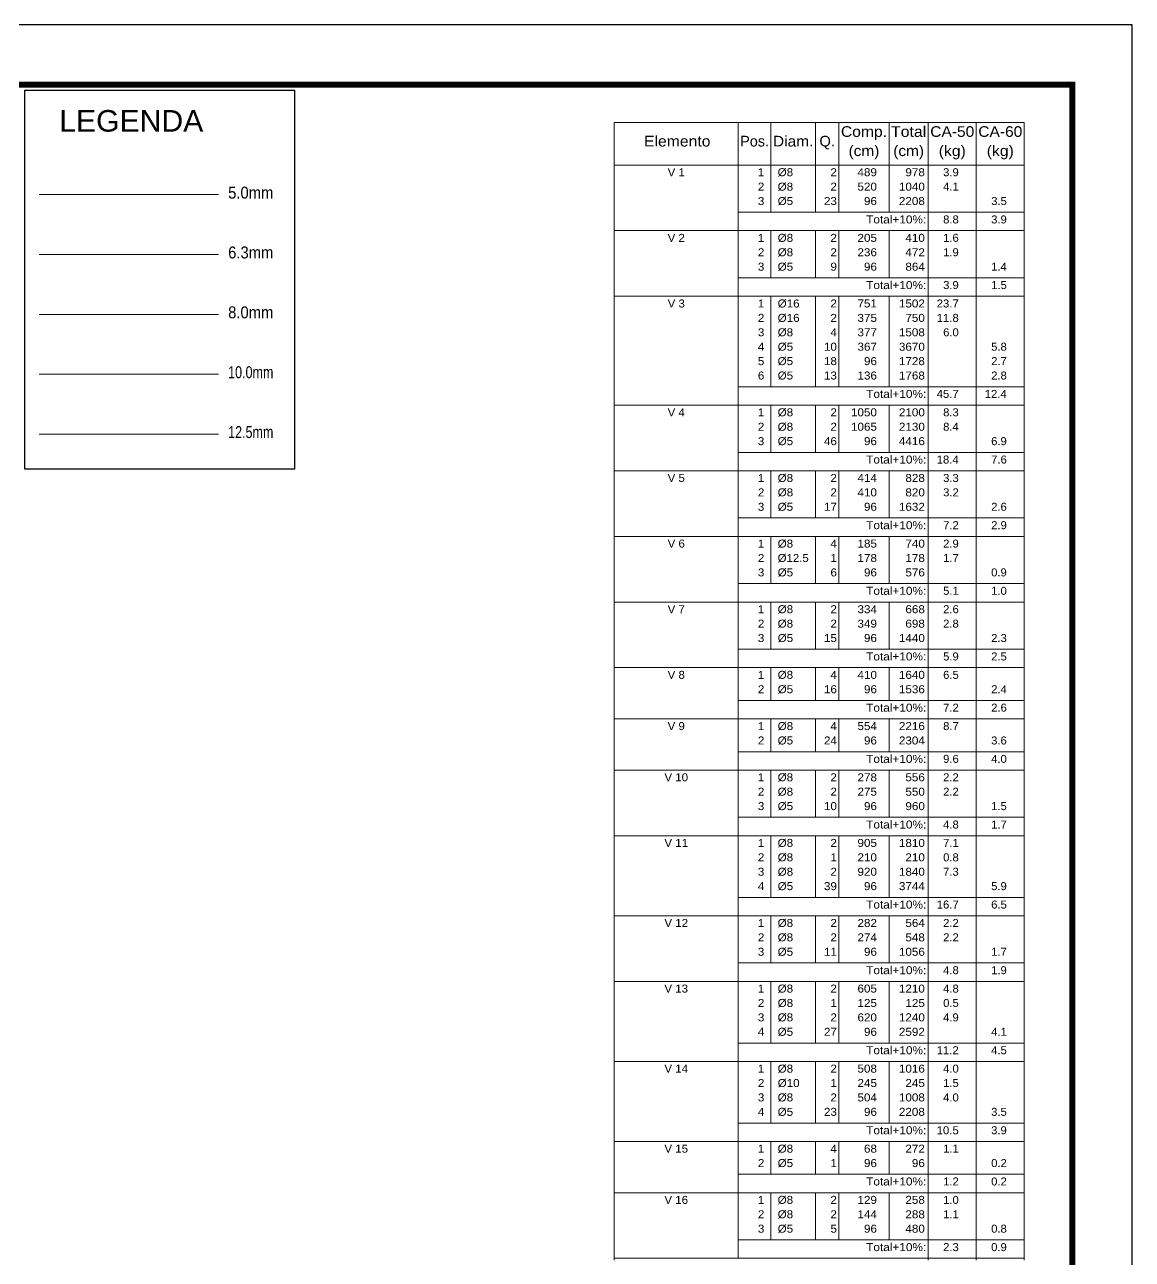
# Model space of a CAD drawing. Header units: centimetres. Extents: x 3194 to 3278, y -951 to -517.
# Drawn here: x 3259.92 to 3278.42, y -850.73 to -830.11 of the extents above; entities that cross this region are included whole.
import ezdxf
from ezdxf.enums import TextEntityAlignment as Align

# ---------------------------------------------------------------- set-up
doc = ezdxf.new("R2010")
doc.units = ezdxf.units.CM
for name, color, linetype, lineweight in [('ARM_LONGITUDINAL_Ø10', 33, 'Continuous', 9), ('ARM_LONGITUDINAL_Ø12_5', 34, 'Continuous', 9), ('ARM_LONGITUDINAL_Ø6_3', 31, 'Continuous', 9), ('ARM_LONGITUDINAL_Ø8', 32, 'Continuous', 9), ('ARM_TRANSVERSAL_Ø5', 120, 'Continuous', 9), ('TABELAS', 7, 'Continuous', 0), ('TEXTO_TABELAS', 7, 'Continuous', 0)]:
    doc.layers.add(name, color=color, linetype=linetype, lineweight=lineweight)
doc.layers.add('ARQ-FOLHA', color=7, linetype='Continuous')
doc.layers.add('Camada 1', color=7, linetype='Continuous')
doc.styles.add('CYPETXT', font='arial.ttf', dxfattribs={"height": 0.2})
doc.styles.add('TQS_ARIAL', font='arial.ttf')

# ---------------------------------------------------------------- blocks, each defined once
blk = doc.blocks.new('FOLHA A1')
at = {"layer": 'ARQ-FOLHA'}
for p, q in [((841, 0), (0, 0)), ((841, -594), (841, 0))]:
    blk.add_line(p, q, dxfattribs=at)
at = {"layer": 'ARQ-FOLHA', "const_width": 1}
blk.add_lwpolyline([(25, -10), (25, -584), (831, -584), (831, -10), (25, -10)], dxfattribs=at)

msp = doc.modelspace()

# ---------------------------------------------------------------- linework, layer by layer
msp.add_lwpolyline([(3259.9194, -831.20238), (3264.42772, -831.20238), (3264.42772, -837.53219), (3259.9194, -837.53219)], close=True)
at = {"layer": 'ARM_LONGITUDINAL_Ø10'}
msp.add_line((3260.15866, -835.94653), (3263.15866, -835.94653), dxfattribs=at)
at = {"layer": 'ARM_LONGITUDINAL_Ø12_5'}
msp.add_line((3260.15866, -836.94653), (3263.15866, -836.94653), dxfattribs=at)
at = {"layer": 'ARM_LONGITUDINAL_Ø6_3'}
msp.add_line((3260.15866, -833.94653), (3263.15866, -833.94653), dxfattribs=at)
at = {"layer": 'ARM_LONGITUDINAL_Ø8'}
msp.add_line((3260.15866, -834.94653), (3263.15866, -834.94653), dxfattribs=at)
at = {"layer": 'ARM_TRANSVERSAL_Ø5'}
msp.add_line((3260.15866, -832.94653), (3263.15866, -832.94653), dxfattribs=at)
at = {"layer": 'TABELAS'}
for p, q in [((3269.76561, -832.48536), (3269.76561, -831.74326)), ((3269.76561, -831.74326), (3276.61567, -831.74326)), ((3271.83815, -832.48536), (3271.83815, -831.74326)), ((3272.38369, -832.48536), (3272.38369, -831.74326)), ((3273.12713, -832.48536), (3273.12713, -831.74326)), ((3273.5189, -832.48536), (3273.5189, -831.74326)), ((3274.35594, -832.48536), (3274.35594, -831.74326)), ((3275.01113, -832.48536), (3275.01113, -831.74326)), ((3275.8134, -832.48536), (3275.8134, -831.74326)), ((3276.61567, -832.48536), (3276.61567, -831.74326)), ((3269.76561, -832.45194), (3276.61567, -832.45194)), ((3269.76561, -833.51494), (3269.76561, -832.48536)), ((3271.83815, -833.51494), (3271.83815, -832.48536)), ((3272.38369, -833.24083), (3272.38369, -832.48536)), ((3273.12713, -833.24083), (3273.12713, -832.48536)), ((3273.5189, -833.24083), (3273.5189, -832.48536)), ((3274.35594, -833.24083), (3274.35594, -832.48536)), ((3275.01113, -833.51494), (3275.01113, -832.48536)), ((3275.8134, -833.51494), (3275.8134, -832.48536)), ((3276.61567, -833.51494), (3276.61567, -832.48536)), ((3271.83815, -833.24083), (3276.61567, -833.24083)), ((3269.76561, -833.5818), (3269.76561, -833.51494)), ((3269.76561, -833.54837), (3276.61567, -833.54837)), ((3269.76561, -834.61138), (3269.76561, -833.5818)), ((3271.83815, -833.5818), (3271.83815, -833.51494)), ((3271.83815, -834.61138), (3271.83815, -833.5818)), ((3272.38369, -833.5818), (3272.38369, -833.54837)), ((3272.38369, -834.33727), (3272.38369, -833.5818)), ((3273.12713, -833.5818), (3273.12713, -833.54837)), ((3273.12713, -834.33727), (3273.12713, -833.5818)), ((3273.5189, -833.5818), (3273.5189, -833.54837)), ((3273.5189, -834.33727), (3273.5189, -833.5818)), ((3274.35594, -833.5818), (3274.35594, -833.54837)), ((3274.35594, -834.33727), (3274.35594, -833.5818)), ((3275.01113, -833.5818), (3275.01113, -833.51494)), ((3275.01113, -834.61138), (3275.01113, -833.5818)), ((3275.8134, -833.5818), (3275.8134, -833.51494)), ((3275.8134, -834.61138), (3275.8134, -833.5818)), ((3276.61567, -833.5818), (3276.61567, -833.51494)), ((3276.61567, -834.61138), (3276.61567, -833.5818)), ((3271.83815, -834.33727), (3276.61567, -834.33727)), ((3269.76561, -834.67824), (3269.76561, -834.61138)), ((3269.76561, -834.64481), (3276.61567, -834.64481)), ((3269.76561, -836.42986), (3269.76561, -834.67824)), ((3271.83815, -834.67824), (3271.83815, -834.61138)), ((3271.83815, -836.42986), (3271.83815, -834.67824)), ((3272.38369, -834.67824), (3272.38369, -834.64481)), ((3272.38369, -836.15575), (3272.38369, -834.67824)), ((3273.12713, -834.67824), (3273.12713, -834.64481)), ((3273.12713, -836.15575), (3273.12713, -834.67824)), ((3273.5189, -834.67824), (3273.5189, -834.64481)), ((3273.5189, -836.15575), (3273.5189, -834.67824)), ((3274.35594, -834.67824), (3274.35594, -834.64481)), ((3274.35594, -836.15575), (3274.35594, -834.67824)), ((3275.01113, -834.67824), (3275.01113, -834.61138)), ((3275.01113, -836.42986), (3275.01113, -834.67824)), ((3275.8134, -834.67824), (3275.8134, -834.61138)), ((3275.8134, -836.42986), (3275.8134, -834.67824)), ((3276.61567, -834.67824), (3276.61567, -834.61138)), ((3276.61567, -836.42986), (3276.61567, -834.67824)), ((3271.83815, -836.15575), (3276.61567, -836.15575)), ((3269.76561, -836.49672), (3269.76561, -836.42986)), ((3269.76561, -836.46329), (3276.61567, -836.46329)), ((3269.76561, -837.5263), (3269.76561, -836.49672)), ((3271.83815, -836.49672), (3271.83815, -836.42986)), ((3271.83815, -837.5263), (3271.83815, -836.49672)), ((3272.38369, -836.49672), (3272.38369, -836.46329)), ((3272.38369, -837.25219), (3272.38369, -836.49672)), ((3273.12713, -836.49672), (3273.12713, -836.46329)), ((3273.12713, -837.25219), (3273.12713, -836.49672)), ((3273.5189, -836.49672), (3273.5189, -836.46329)), ((3273.5189, -837.25219), (3273.5189, -836.49672)), ((3274.35594, -836.49672), (3274.35594, -836.46329)), ((3274.35594, -837.25219), (3274.35594, -836.49672)), ((3275.01113, -836.49672), (3275.01113, -836.42986)), ((3275.01113, -837.5263), (3275.01113, -836.49672)), ((3275.8134, -836.49672), (3275.8134, -836.42986)), ((3275.8134, -837.5263), (3275.8134, -836.49672)), ((3276.61567, -836.49672), (3276.61567, -836.42986)), ((3276.61567, -837.5263), (3276.61567, -836.49672)), ((3271.83815, -837.25219), (3276.61567, -837.25219)), ((3269.76561, -837.59315), (3269.76561, -837.5263)), ((3269.76561, -837.55973), (3276.61567, -837.55973)), ((3269.76561, -838.62273), (3269.76561, -837.59315)), ((3271.83815, -837.59315), (3271.83815, -837.5263)), ((3271.83815, -838.62273), (3271.83815, -837.59315)), ((3272.38369, -837.59315), (3272.38369, -837.55973)), ((3272.38369, -838.34862), (3272.38369, -837.59315)), ((3273.12713, -837.59315), (3273.12713, -837.55973)), ((3273.12713, -838.34862), (3273.12713, -837.59315)), ((3273.5189, -837.59315), (3273.5189, -837.55973)), ((3273.5189, -838.34862), (3273.5189, -837.59315)), ((3274.35594, -837.59315), (3274.35594, -837.55973)), ((3274.35594, -838.34862), (3274.35594, -837.59315)), ((3275.01113, -837.59315), (3275.01113, -837.5263)), ((3275.01113, -838.62273), (3275.01113, -837.59315)), ((3275.8134, -837.59315), (3275.8134, -837.5263)), ((3275.8134, -838.62273), (3275.8134, -837.59315)), ((3276.61567, -837.59315), (3276.61567, -837.5263)), ((3276.61567, -838.62273), (3276.61567, -837.59315)), ((3271.83815, -838.34862), (3276.61567, -838.34862)), ((3269.76561, -838.68959), (3269.76561, -838.62273)), ((3269.76561, -838.65616), (3276.61567, -838.65616)), ((3271.83815, -838.68959), (3271.83815, -838.62273)), ((3272.38369, -838.68959), (3272.38369, -838.65616)), ((3273.12713, -838.68959), (3273.12713, -838.65616)), ((3273.5189, -838.68959), (3273.5189, -838.65616)), ((3274.35594, -838.68959), (3274.35594, -838.65616)), ((3275.01113, -838.68959), (3275.01113, -838.62273)), ((3275.8134, -838.68959), (3275.8134, -838.62273)), ((3276.61567, -838.68959), (3276.61567, -838.62273)), ((3269.76561, -839.71917), (3269.76561, -838.68959)), ((3271.83815, -839.71917), (3271.83815, -838.68959)), ((3272.38369, -839.44506), (3272.38369, -838.68959)), ((3273.12713, -839.44506), (3273.12713, -838.68959)), ((3273.5189, -839.44506), (3273.5189, -838.68959)), ((3274.35594, -839.44506), (3274.35594, -838.68959)), ((3275.01113, -839.71917), (3275.01113, -838.68959)), ((3275.8134, -839.71917), (3275.8134, -838.68959)), ((3276.61567, -839.71917), (3276.61567, -838.68959)), ((3271.83815, -839.44506), (3276.61567, -839.44506)), ((3269.76561, -839.78603), (3269.76561, -839.71917)), ((3269.76561, -839.7526), (3276.61567, -839.7526)), ((3269.76561, -840.81561), (3269.76561, -839.78603)), ((3271.83815, -839.78603), (3271.83815, -839.71917)), ((3271.83815, -840.81561), (3271.83815, -839.78603)), ((3272.38369, -839.78603), (3272.38369, -839.7526)), ((3272.38369, -840.5415), (3272.38369, -839.78603)), ((3273.12713, -839.78603), (3273.12713, -839.7526)), ((3273.12713, -840.5415), (3273.12713, -839.78603)), ((3273.5189, -839.78603), (3273.5189, -839.7526)), ((3273.5189, -840.5415), (3273.5189, -839.78603)), ((3274.35594, -839.78603), (3274.35594, -839.7526)), ((3274.35594, -840.5415), (3274.35594, -839.78603)), ((3275.01113, -839.78603), (3275.01113, -839.71917)), ((3275.01113, -840.81561), (3275.01113, -839.78603)), ((3275.8134, -839.78603), (3275.8134, -839.71917)), ((3275.8134, -840.81561), (3275.8134, -839.78603)), ((3276.61567, -839.78603), (3276.61567, -839.71917)), ((3276.61567, -840.81561), (3276.61567, -839.78603)), ((3271.83815, -840.5415), (3276.61567, -840.5415)), ((3269.76561, -840.88246), (3269.76561, -840.81561)), ((3269.76561, -840.84903), (3276.61567, -840.84903)), ((3269.76561, -841.67136), (3269.76561, -840.88246)), ((3271.83815, -840.88246), (3271.83815, -840.81561)), ((3271.83815, -841.67136), (3271.83815, -840.88246)), ((3272.38369, -840.88246), (3272.38369, -840.84903)), ((3272.38369, -841.39725), (3272.38369, -840.88246)), ((3273.12713, -840.88246), (3273.12713, -840.84903)), ((3273.12713, -841.39725), (3273.12713, -840.88246)), ((3273.5189, -840.88246), (3273.5189, -840.84903)), ((3273.5189, -841.39725), (3273.5189, -840.88246)), ((3274.35594, -840.88246), (3274.35594, -840.84903)), ((3274.35594, -841.39725), (3274.35594, -840.88246)), ((3275.01113, -840.88246), (3275.01113, -840.81561)), ((3275.01113, -841.67136), (3275.01113, -840.88246)), ((3275.8134, -840.88246), (3275.8134, -840.81561)), ((3275.8134, -841.67136), (3275.8134, -840.88246)), ((3276.61567, -840.88246), (3276.61567, -840.81561)), ((3276.61567, -841.67136), (3276.61567, -840.88246)), ((3271.83815, -841.39725), (3276.61567, -841.39725)), ((3269.76561, -841.73822), (3269.76561, -841.67136)), ((3269.76561, -841.70479), (3276.61567, -841.70479)), ((3269.76561, -842.52712), (3269.76561, -841.73822)), ((3271.83815, -841.73822), (3271.83815, -841.67136)), ((3271.83815, -842.52712), (3271.83815, -841.73822)), ((3272.38369, -841.73822), (3272.38369, -841.70479)), ((3272.38369, -842.25301), (3272.38369, -841.73822)), ((3273.12713, -841.73822), (3273.12713, -841.70479)), ((3273.12713, -842.25301), (3273.12713, -841.73822)), ((3273.5189, -841.73822), (3273.5189, -841.70479)), ((3273.5189, -842.25301), (3273.5189, -841.73822)), ((3274.35594, -841.73822), (3274.35594, -841.70479)), ((3274.35594, -842.25301), (3274.35594, -841.73822)), ((3275.01113, -841.73822), (3275.01113, -841.67136)), ((3275.01113, -842.52712), (3275.01113, -841.73822)), ((3275.8134, -841.73822), (3275.8134, -841.67136)), ((3275.8134, -842.52712), (3275.8134, -841.73822)), ((3276.61567, -841.73822), (3276.61567, -841.67136)), ((3276.61567, -842.52712), (3276.61567, -841.73822)), ((3271.83815, -842.25301), (3276.61567, -842.25301)), ((3269.76561, -842.59397), (3269.76561, -842.52712)), ((3269.76561, -842.56055), (3276.61567, -842.56055)), ((3271.83815, -842.59397), (3271.83815, -842.52712)), ((3272.38369, -842.59397), (3272.38369, -842.56055)), ((3273.12713, -842.59397), (3273.12713, -842.56055)), ((3273.5189, -842.59397), (3273.5189, -842.56055)), ((3274.35594, -842.59397), (3274.35594, -842.56055)), ((3275.01113, -842.59397), (3275.01113, -842.52712)), ((3275.8134, -842.59397), (3275.8134, -842.52712)), ((3276.61567, -842.59397), (3276.61567, -842.52712)), ((3269.76561, -843.62355), (3269.76561, -842.59397)), ((3271.83815, -843.62355), (3271.83815, -842.59397)), ((3272.38369, -843.34945), (3272.38369, -842.59397)), ((3273.12713, -843.34945), (3273.12713, -842.59397)), ((3273.5189, -843.34945), (3273.5189, -842.59397)), ((3274.35594, -843.34945), (3274.35594, -842.59397)), ((3275.01113, -843.62355), (3275.01113, -842.59397)), ((3275.8134, -843.62355), (3275.8134, -842.59397)), ((3276.61567, -843.62355), (3276.61567, -842.59397)), ((3271.83815, -843.34945), (3276.61567, -843.34945)), ((3269.76561, -843.69041), (3269.76561, -843.62355)), ((3269.76561, -843.65698), (3276.61567, -843.65698)), ((3269.76561, -844.96067), (3269.76561, -843.69041)), ((3271.83815, -843.69041), (3271.83815, -843.62355)), ((3271.83815, -844.96067), (3271.83815, -843.69041)), ((3272.38369, -843.69041), (3272.38369, -843.65698)), ((3272.38369, -844.68656), (3272.38369, -843.69041)), ((3273.12713, -843.69041), (3273.12713, -843.65698)), ((3273.12713, -844.68656), (3273.12713, -843.69041)), ((3273.5189, -843.69041), (3273.5189, -843.65698)), ((3273.5189, -844.68656), (3273.5189, -843.69041)), ((3274.35594, -843.69041), (3274.35594, -843.65698)), ((3274.35594, -844.68656), (3274.35594, -843.69041)), ((3275.01113, -843.69041), (3275.01113, -843.62355)), ((3275.01113, -844.96067), (3275.01113, -843.69041)), ((3275.8134, -843.69041), (3275.8134, -843.62355)), ((3275.8134, -844.96067), (3275.8134, -843.69041)), ((3276.61567, -843.69041), (3276.61567, -843.62355)), ((3276.61567, -844.96067), (3276.61567, -843.69041)), ((3271.83815, -844.68656), (3276.61567, -844.68656)), ((3269.76561, -845.02753), (3269.76561, -844.96067)), ((3269.76561, -844.9941), (3276.61567, -844.9941)), ((3269.76561, -846.05711), (3269.76561, -845.02753)), ((3271.83815, -845.02753), (3271.83815, -844.96067)), ((3271.83815, -846.05711), (3271.83815, -845.02753)), ((3272.38369, -845.02753), (3272.38369, -844.9941)), ((3272.38369, -845.783), (3272.38369, -845.02753)), ((3273.12713, -845.02753), (3273.12713, -844.9941)), ((3273.12713, -845.783), (3273.12713, -845.02753)), ((3273.5189, -845.02753), (3273.5189, -844.9941)), ((3273.5189, -845.783), (3273.5189, -845.02753)), ((3274.35594, -845.02753), (3274.35594, -844.9941)), ((3274.35594, -845.783), (3274.35594, -845.02753)), ((3275.01113, -845.02753), (3275.01113, -844.96067)), ((3275.01113, -846.05711), (3275.01113, -845.02753)), ((3275.8134, -845.02753), (3275.8134, -844.96067)), ((3275.8134, -846.05711), (3275.8134, -845.02753)), ((3276.61567, -845.02753), (3276.61567, -844.96067)), ((3276.61567, -846.05711), (3276.61567, -845.02753)), ((3271.83815, -845.783), (3276.61567, -845.783)), ((3269.76561, -846.12396), (3269.76561, -846.05711)), ((3271.83815, -846.12396), (3271.83815, -846.05711)), ((3275.01113, -846.12396), (3275.01113, -846.05711)), ((3275.8134, -846.12396), (3275.8134, -846.05711)), ((3276.61567, -846.12396), (3276.61567, -846.05711)), ((3269.76561, -846.09054), (3276.61567, -846.09054)), ((3269.76561, -847.39423), (3269.76561, -846.12396)), ((3271.83815, -847.39423), (3271.83815, -846.12396)), ((3272.38369, -846.12396), (3272.38369, -846.09054)), ((3272.38369, -847.12012), (3272.38369, -846.12396)), ((3273.12713, -846.12396), (3273.12713, -846.09054)), ((3273.12713, -847.12012), (3273.12713, -846.12396)), ((3273.5189, -846.12396), (3273.5189, -846.09054)), ((3273.5189, -847.12012), (3273.5189, -846.12396)), ((3274.35594, -846.12396), (3274.35594, -846.09054)), ((3274.35594, -847.12012), (3274.35594, -846.12396)), ((3275.01113, -847.39423), (3275.01113, -846.12396)), ((3275.8134, -847.39423), (3275.8134, -846.12396)), ((3276.61567, -847.39423), (3276.61567, -846.12396)), ((3271.83815, -847.12012), (3276.61567, -847.12012)), ((3269.76561, -847.46108), (3269.76561, -847.39423)), ((3269.76561, -847.42765), (3276.61567, -847.42765)), ((3269.76561, -848.73134), (3269.76561, -847.46108)), ((3271.83815, -847.46108), (3271.83815, -847.39423)), ((3271.83815, -848.73134), (3271.83815, -847.46108)), ((3272.38369, -847.46108), (3272.38369, -847.42765)), ((3272.38369, -848.45723), (3272.38369, -847.46108)), ((3273.12713, -847.46108), (3273.12713, -847.42765)), ((3273.12713, -848.45723), (3273.12713, -847.46108)), ((3273.5189, -847.46108), (3273.5189, -847.42765)), ((3273.5189, -848.45723), (3273.5189, -847.46108)), ((3274.35594, -847.46108), (3274.35594, -847.42765)), ((3274.35594, -848.45723), (3274.35594, -847.46108)), ((3275.01113, -847.46108), (3275.01113, -847.39423)), ((3275.01113, -848.73134), (3275.01113, -847.46108)), ((3275.8134, -847.46108), (3275.8134, -847.39423)), ((3275.8134, -848.73134), (3275.8134, -847.46108)), ((3276.61567, -847.46108), (3276.61567, -847.39423)), ((3276.61567, -848.73134), (3276.61567, -847.46108)), ((3271.83815, -848.45723), (3276.61567, -848.45723)), ((3269.76561, -848.7982), (3269.76561, -848.73134)), ((3269.76561, -848.76477), (3276.61567, -848.76477)), ((3271.83815, -848.7982), (3271.83815, -848.73134)), ((3272.38369, -848.7982), (3272.38369, -848.76477)), ((3273.12713, -848.7982), (3273.12713, -848.76477)), ((3273.5189, -848.7982), (3273.5189, -848.76477)), ((3274.35594, -848.7982), (3274.35594, -848.76477)), ((3275.01113, -848.7982), (3275.01113, -848.73134)), ((3275.8134, -848.7982), (3275.8134, -848.73134)), ((3276.61567, -848.7982), (3276.61567, -848.73134)), ((3269.76561, -849.5871), (3269.76561, -848.7982)), ((3271.83815, -849.5871), (3271.83815, -848.7982)), ((3272.38369, -849.31299), (3272.38369, -848.7982)), ((3273.12713, -849.31299), (3273.12713, -848.7982)), ((3273.5189, -849.31299), (3273.5189, -848.7982)), ((3274.35594, -849.31299), (3274.35594, -848.7982)), ((3275.01113, -849.5871), (3275.01113, -848.7982)), ((3275.8134, -849.5871), (3275.8134, -848.7982)), ((3276.61567, -849.5871), (3276.61567, -848.7982)), ((3271.83815, -849.31299), (3276.61567, -849.31299)), ((3269.76561, -849.65396), (3269.76561, -849.5871)), ((3271.83815, -849.65396), (3271.83815, -849.5871)), ((3275.01113, -849.65396), (3275.01113, -849.5871)), ((3275.8134, -849.65396), (3275.8134, -849.5871)), ((3276.61567, -849.65396), (3276.61567, -849.5871)), ((3269.76561, -849.62053), (3276.61567, -849.62053)), ((3269.76561, -850.68354), (3269.76561, -849.65396)), ((3271.83815, -850.68354), (3271.83815, -849.65396)), ((3272.38369, -849.65396), (3272.38369, -849.62053)), ((3272.38369, -850.40943), (3272.38369, -849.65396)), ((3273.12713, -849.65396), (3273.12713, -849.62053)), ((3273.12713, -850.40943), (3273.12713, -849.65396)), ((3273.5189, -849.65396), (3273.5189, -849.62053)), ((3273.5189, -850.40943), (3273.5189, -849.65396)), ((3274.35594, -849.65396), (3274.35594, -849.62053)), ((3274.35594, -850.40943), (3274.35594, -849.65396)), ((3275.01113, -850.68354), (3275.01113, -849.65396)), ((3275.8134, -850.68354), (3275.8134, -849.65396)), ((3276.61567, -850.68354), (3276.61567, -849.65396)), ((3271.83815, -850.40943), (3276.61567, -850.40943)), ((3269.76561, -850.75039), (3269.76561, -850.68354)), ((3269.76561, -850.71696), (3276.61567, -850.71696)), ((3271.83815, -850.71696), (3271.83815, -850.68354)), ((3275.01113, -850.75039), (3275.01113, -850.68354)), ((3275.8134, -850.75039), (3275.8134, -850.68354)), ((3276.61567, -850.75039), (3276.61567, -850.68354))]:
    msp.add_line(p, q, dxfattribs=at)

# ---------------------------------------------------------------- block references
at = {"layer": 'ARQ-FOLHA', "xscale": 0.1, "yscale": 0.1, "zscale": 0.1}
msp.add_blockref('FOLHA A1', (3194.3194, -830.10749), dxfattribs=at)

# ---------------------------------------------------------------- texts
at = {"style": 'CYPETXT'}
for s, width, p, p2 in [('5.0mm', 0.885362, (3263.31749, -833.01308), (3264.07349, -833.01308)), ('6.3mm', 0.885362, (3263.31749, -834.01308), (3264.07349, -834.01308)), ('8.0mm', 0.885362, (3263.31749, -835.01308), (3264.07349, -835.01308)), ('10.0mm', 0.749051, (3263.31749, -836.01308), (3264.07349, -836.01308)), ('12.5mm', 0.749051, (3263.31749, -837.01308), (3264.07349, -837.01308))]:
    msp.add_text(s, height=0.2, dxfattribs=dict(at, width=width)).set_placement(p, p2, align=Align.FIT)
at = {"layer": 'Camada 1', "color": 0, "lineweight": 25, "style": 'TQS_ARIAL'}
msp.add_text('LEGENDA', height=0.360425, dxfattribs=at).set_placement((3260.4964, -831.89416))
at = {"layer": 'TEXTO_TABELAS', "style": 'CYPETXT'}
for s, height, width, p, p2 in [('Comp.', 0.178282, 1.04992, (3273.55233, -831.98172), (3274.32251, -831.98172)), ('Total', 0.178282, 1.062552, (3274.38937, -831.98172), (3274.9777, -831.98172)), ('CA-50', 0.178282, 1.041731, (3275.04456, -831.98172), (3275.77997, -831.98172)), ('CA-60', 0.178282, 1.041731, (3275.84683, -831.98172), (3276.58224, -831.98172)), ('Elemento', 0.178282, 1.054768, (3270.26369, -832.14217), (3271.3735, -832.14217)), ('Pos.', 0.178282, 0.96052, (3271.87158, -832.14217), (3272.35026, -832.14217)), ('Diam.', 0.178282, 1.04029, (3272.41712, -832.14217), (3273.0937, -832.14217)), ('Q.', 0.178282, 0.9866, (3273.19332, -832.14217), (3273.45272, -832.14217)), ('(cm)', 0.178282, 1.031285, (3273.6807, -832.30262), (3274.19415, -832.30262)), ('(cm)', 0.178282, 1.031285, (3274.42681, -832.30262), (3274.94026, -832.30262)), ('(kg)', 0.178282, 1.053675, (3275.18629, -832.30262), (3275.63824, -832.30262)), ('(kg)', 0.178282, 1.053675, (3275.98856, -832.30262), (3276.44051, -832.30262)), ('V 1', 0.133712, 1.022957, (3270.65848, -832.63913), (3270.94529, -832.63913)), ('1', 0.13371, 1.042546, (3272.16507, -832.63913), (3272.27338, -832.63913)), ('%%c8', 0.133712, 1.038327, (3272.49568, -832.63913), (3272.75441, -832.63913)), ('2', 0.13371, 1.042546, (3273.37717, -832.63913), (3273.48548, -832.63913)), ('489', 0.133712, 1.042546, (3273.82912, -832.63913), (3274.15404, -832.63913)), ('978', 0.133712, 1.042546, (3274.62938, -832.63913), (3274.9543, -832.63913)), ('3.9', 0.133712, 1.00411, (3275.25983, -832.63913), (3275.52057, -832.63913)), ('2', 0.13371, 1.042546, (3272.16507, -832.87981), (3272.27338, -832.87981)), ('%%c8', 0.133712, 1.038327, (3272.49568, -832.87981), (3272.75441, -832.87981)), ('2', 0.13371, 1.042546, (3273.37717, -832.87981), (3273.48548, -832.87981)), ('520', 0.133712, 1.042546, (3273.82912, -832.87981), (3274.15404, -832.87981)), ('1040', 0.133712, 1.042546, (3274.52107, -832.87981), (3274.9543, -832.87981)), ('4.1', 0.133712, 1.00411, (3275.25983, -832.87981), (3275.52057, -832.87981)), ('3', 0.13371, 1.042546, (3272.16507, -833.12049), (3272.27338, -833.12049)), ('%%c5', 0.133712, 1.038327, (3272.49568, -833.12049), (3272.75441, -833.12049)), ('23', 0.133712, 1.042546, (3273.26886, -833.12049), (3273.48548, -833.12049)), ('96', 0.133712, 1.042546, (3273.93742, -833.12049), (3274.15404, -833.12049)), ('2208', 0.133712, 1.042546, (3274.52107, -833.12049), (3274.9543, -833.12049)), ('3.5', 0.133712, 1.00411, (3276.0621, -833.12049), (3276.32284, -833.12049)), ('Total+10%:', 0.133712, 1.055486, (3273.97486, -833.42803), (3274.9777, -833.42803)), ('8.8', 0.133712, 1.00411, (3275.25983, -833.42803), (3275.52057, -833.42803)), ('3.9', 0.133712, 1.00411, (3276.0621, -833.42803), (3276.32284, -833.42803)), ('V 2', 0.133712, 1.022957, (3270.65848, -833.73557), (3270.94529, -833.73557)), ('1', 0.13371, 1.042546, (3272.16507, -833.73557), (3272.27338, -833.73557)), ('%%c8', 0.133712, 1.038327, (3272.49568, -833.73557), (3272.75441, -833.73557)), ('2', 0.13371, 1.042546, (3273.37717, -833.73557), (3273.48548, -833.73557)), ('205', 0.133712, 1.042546, (3273.82912, -833.73557), (3274.15404, -833.73557)), ('410', 0.133712, 1.042546, (3274.62938, -833.73557), (3274.9543, -833.73557)), ('1.6', 0.133712, 1.00411, (3275.25983, -833.73557), (3275.52057, -833.73557)), ('2', 0.13371, 1.042546, (3272.16507, -833.97625), (3272.27338, -833.97625)), ('%%c8', 0.133712, 1.038327, (3272.49568, -833.97625), (3272.75441, -833.97625)), ('2', 0.13371, 1.042546, (3273.37717, -833.97625), (3273.48548, -833.97625)), ('236', 0.133712, 1.042546, (3273.82912, -833.97625), (3274.15404, -833.97625)), ('472', 0.133712, 1.042546, (3274.62938, -833.97625), (3274.9543, -833.97625)), ('1.9', 0.133712, 1.00411, (3275.25983, -833.97625), (3275.52057, -833.97625)), ('3', 0.13371, 1.042546, (3272.16507, -834.21693), (3272.27338, -834.21693)), ('%%c5', 0.133712, 1.038327, (3272.49568, -834.21693), (3272.75441, -834.21693)), ('9', 0.13371, 1.042546, (3273.37717, -834.21693), (3273.48548, -834.21693)), ('96', 0.133712, 1.042546, (3273.93742, -834.21693), (3274.15404, -834.21693)), ('864', 0.133712, 1.042546, (3274.62938, -834.21693), (3274.9543, -834.21693)), ('1.4', 0.133712, 1.00411, (3276.0621, -834.21693), (3276.32284, -834.21693)), ('Total+10%:', 0.133712, 1.055486, (3273.97486, -834.52447), (3274.9777, -834.52447)), ('3.9', 0.133712, 1.00411, (3275.25983, -834.52447), (3275.52057, -834.52447)), ('1.5', 0.133712, 1.00411, (3276.0621, -834.52447), (3276.32284, -834.52447)), ('V 3', 0.133712, 1.022957, (3270.65848, -834.832), (3270.94529, -834.832)), ('1', 0.13371, 1.042546, (3272.16507, -834.832), (3272.27338, -834.832)), ('%%c16', 0.133712, 1.039569, (3272.49568, -834.832), (3272.86271, -834.832)), ('2', 0.13371, 1.042546, (3273.37717, -834.832), (3273.48548, -834.832)), ('751', 0.133712, 1.042546, (3273.82912, -834.832), (3274.15404, -834.832)), ('1502', 0.133712, 1.042546, (3274.52107, -834.832), (3274.9543, -834.832)), ('23.7', 0.133712, 1.015093, (3275.15153, -834.832), (3275.52057, -834.832)), ('2', 0.13371, 1.042546, (3272.16507, -835.07269), (3272.27338, -835.07269)), ('%%c16', 0.133712, 1.039569, (3272.49568, -835.07269), (3272.86271, -835.07269)), ('2', 0.13371, 1.042546, (3273.37717, -835.07269), (3273.48548, -835.07269)), ('375', 0.133712, 1.042546, (3273.82912, -835.07269), (3274.15404, -835.07269)), ('750', 0.133712, 1.042546, (3274.62938, -835.07269), (3274.9543, -835.07269)), ('11.8', 0.133712, 1.015093, (3275.15153, -835.07269), (3275.52057, -835.07269)), ('3', 0.13371, 1.042546, (3272.16507, -835.31337), (3272.27338, -835.31337)), ('%%c8', 0.133712, 1.038327, (3272.49568, -835.31337), (3272.75441, -835.31337)), ('4', 0.13371, 1.042546, (3273.37717, -835.31337), (3273.48548, -835.31337)), ('377', 0.133712, 1.042546, (3273.82912, -835.31337), (3274.15404, -835.31337)), ('1508', 0.133712, 1.042546, (3274.52107, -835.31337), (3274.9543, -835.31337)), ('6.0', 0.133712, 1.00411, (3275.25983, -835.31337), (3275.52057, -835.31337)), ('4', 0.13371, 1.042546, (3272.16507, -835.55405), (3272.27338, -835.55405)), ('%%c5', 0.133712, 1.038327, (3272.49568, -835.55405), (3272.75441, -835.55405)), ('10', 0.133712, 1.042546, (3273.26886, -835.55405), (3273.48548, -835.55405)), ('367', 0.133712, 1.042546, (3273.82912, -835.55405), (3274.15404, -835.55405)), ('3670', 0.133712, 1.042546, (3274.52107, -835.55405), (3274.9543, -835.55405)), ('5.8', 0.133712, 1.00411, (3276.0621, -835.55405), (3276.32284, -835.55405)), ('5', 0.13371, 1.042546, (3272.16507, -835.79473), (3272.27338, -835.79473)), ('%%c5', 0.133712, 1.038327, (3272.49568, -835.79473), (3272.75441, -835.79473)), ('18', 0.133712, 1.042546, (3273.26886, -835.79473), (3273.48548, -835.79473)), ('96', 0.133712, 1.042546, (3273.93742, -835.79473), (3274.15404, -835.79473)), ('1728', 0.133712, 1.042546, (3274.52107, -835.79473), (3274.9543, -835.79473)), ('2.7', 0.133712, 1.00411, (3276.0621, -835.79473), (3276.32284, -835.79473)), ('6', 0.13371, 1.042546, (3272.16507, -836.03541), (3272.27338, -836.03541)), ('%%c5', 0.133712, 1.038327, (3272.49568, -836.03541), (3272.75441, -836.03541)), ('13', 0.133712, 1.042546, (3273.26886, -836.03541), (3273.48548, -836.03541)), ('136', 0.133712, 1.042546, (3273.82912, -836.03541), (3274.15404, -836.03541)), ('1768', 0.133712, 1.042546, (3274.52107, -836.03541), (3274.9543, -836.03541)), ('2.8', 0.133712, 1.00411, (3276.0621, -836.03541), (3276.32284, -836.03541)), ('Total+10%:', 0.133712, 1.055486, (3273.97486, -836.34295), (3274.9777, -836.34295)), ('45.7', 0.133712, 1.015093, (3275.15153, -836.34295), (3275.52057, -836.34295)), ('12.4', 0.133712, 1.015093, (3275.9538, -836.34295), (3276.32284, -836.34295)), ('V 4', 0.133712, 1.022957, (3270.65848, -836.65049), (3270.94529, -836.65049)), ('1', 0.13371, 1.042546, (3272.16507, -836.65049), (3272.27338, -836.65049)), ('%%c8', 0.133712, 1.038327, (3272.49568, -836.65049), (3272.75441, -836.65049)), ('2', 0.13371, 1.042546, (3273.37717, -836.65049), (3273.48548, -836.65049)), ('1050', 0.133712, 1.042546, (3273.72081, -836.65049), (3274.15404, -836.65049)), ('2100', 0.133712, 1.042546, (3274.52107, -836.65049), (3274.9543, -836.65049)), ('8.3', 0.133712, 1.00411, (3275.25983, -836.65049), (3275.52057, -836.65049)), ('2', 0.13371, 1.042546, (3272.16507, -836.89117), (3272.27338, -836.89117)), ('%%c8', 0.133712, 1.038327, (3272.49568, -836.89117), (3272.75441, -836.89117)), ('2', 0.13371, 1.042546, (3273.37717, -836.89117), (3273.48548, -836.89117)), ('1065', 0.133712, 1.042546, (3273.72081, -836.89117), (3274.15404, -836.89117)), ('2130', 0.133712, 1.042546, (3274.52107, -836.89117), (3274.9543, -836.89117)), ('8.4', 0.133712, 1.00411, (3275.25983, -836.89117), (3275.52057, -836.89117)), ('3', 0.13371, 1.042546, (3272.16507, -837.13185), (3272.27338, -837.13185)), ('%%c5', 0.133712, 1.038327, (3272.49568, -837.13185), (3272.75441, -837.13185)), ('46', 0.133712, 1.042546, (3273.26886, -837.13185), (3273.48548, -837.13185)), ('96', 0.133712, 1.042546, (3273.93742, -837.13185), (3274.15404, -837.13185)), ('4416', 0.133712, 1.042546, (3274.52107, -837.13185), (3274.9543, -837.13185)), ('6.9', 0.133712, 1.00411, (3276.0621, -837.13185), (3276.32284, -837.13185)), ('Total+10%:', 0.133712, 1.055486, (3273.97486, -837.43938), (3274.9777, -837.43938)), ('18.4', 0.133712, 1.015093, (3275.15153, -837.43938), (3275.52057, -837.43938)), ('7.6', 0.133712, 1.00411, (3276.0621, -837.43938), (3276.32284, -837.43938)), ('V 5', 0.133712, 1.022957, (3270.65848, -837.74692), (3270.94529, -837.74692)), ('1', 0.13371, 1.042546, (3272.16507, -837.74692), (3272.27338, -837.74692)), ('%%c8', 0.133712, 1.038327, (3272.49568, -837.74692), (3272.75441, -837.74692)), ('2', 0.13371, 1.042546, (3273.37717, -837.74692), (3273.48548, -837.74692)), ('414', 0.133712, 1.042546, (3273.82912, -837.74692), (3274.15404, -837.74692)), ('828', 0.133712, 1.042546, (3274.62938, -837.74692), (3274.9543, -837.74692)), ('3.3', 0.133712, 1.00411, (3275.25983, -837.74692), (3275.52057, -837.74692)), ('2', 0.13371, 1.042546, (3272.16507, -837.9876), (3272.27338, -837.9876)), ('%%c8', 0.133712, 1.038327, (3272.49568, -837.9876), (3272.75441, -837.9876)), ('2', 0.13371, 1.042546, (3273.37717, -837.9876), (3273.48548, -837.9876)), ('410', 0.133712, 1.042546, (3273.82912, -837.9876), (3274.15404, -837.9876)), ('820', 0.133712, 1.042546, (3274.62938, -837.9876), (3274.9543, -837.9876)), ('3.2', 0.133712, 1.00411, (3275.25983, -837.9876), (3275.52057, -837.9876)), ('3', 0.13371, 1.042546, (3272.16507, -838.22828), (3272.27338, -838.22828)), ('%%c5', 0.133712, 1.038327, (3272.49568, -838.22828), (3272.75441, -838.22828)), ('17', 0.133712, 1.042546, (3273.26886, -838.22828), (3273.48548, -838.22828)), ('96', 0.133712, 1.042546, (3273.93742, -838.22828), (3274.15404, -838.22828)), ('1632', 0.133712, 1.042546, (3274.52107, -838.22828), (3274.9543, -838.22828)), ('2.6', 0.133712, 1.00411, (3276.0621, -838.22828), (3276.32284, -838.22828)), ('Total+10%:', 0.133712, 1.055486, (3273.97486, -838.53582), (3274.9777, -838.53582)), ('7.2', 0.133712, 1.00411, (3275.25983, -838.53582), (3275.52057, -838.53582)), ('2.9', 0.133712, 1.00411, (3276.0621, -838.53582), (3276.32284, -838.53582)), ('V 6', 0.133712, 1.022957, (3270.65848, -838.84336), (3270.94529, -838.84336)), ('1', 0.13371, 1.042546, (3272.16507, -838.84336), (3272.27338, -838.84336)), ('%%c8', 0.133712, 1.038327, (3272.49568, -838.84336), (3272.75441, -838.84336)), ('4', 0.13371, 1.042546, (3273.37717, -838.84336), (3273.48548, -838.84336)), ('185', 0.133712, 1.042546, (3273.82912, -838.84336), (3274.15404, -838.84336)), ('740', 0.133712, 1.042546, (3274.62938, -838.84336), (3274.9543, -838.84336)), ('2.9', 0.133712, 1.00411, (3275.25983, -838.84336), (3275.52057, -838.84336)), ('2', 0.13371, 1.042546, (3272.16507, -839.08404), (3272.27338, -839.08404)), ('%%c12.5', 0.133712, 1.020866, (3272.49568, -839.08404), (3273.01515, -839.08404)), ('1', 0.13371, 1.042546, (3273.37717, -839.08404), (3273.48548, -839.08404)), ('178', 0.133712, 1.042546, (3273.82912, -839.08404), (3274.15404, -839.08404)), ('178', 0.133712, 1.042546, (3274.62938, -839.08404), (3274.9543, -839.08404)), ('1.7', 0.133712, 1.00411, (3275.25983, -839.08404), (3275.52057, -839.08404)), ('3', 0.13371, 1.042546, (3272.16507, -839.32472), (3272.27338, -839.32472)), ('%%c5', 0.133712, 1.038327, (3272.49568, -839.32472), (3272.75441, -839.32472)), ('6', 0.13371, 1.042546, (3273.37717, -839.32472), (3273.48548, -839.32472)), ('96', 0.133712, 1.042546, (3273.93742, -839.32472), (3274.15404, -839.32472)), ('576', 0.133712, 1.042546, (3274.62938, -839.32472), (3274.9543, -839.32472)), ('0.9', 0.133712, 1.00411, (3276.0621, -839.32472), (3276.32284, -839.32472)), ('Total+10%:', 0.133712, 1.055486, (3273.97486, -839.63226), (3274.9777, -839.63226)), ('5.1', 0.133712, 1.00411, (3275.25983, -839.63226), (3275.52057, -839.63226)), ('1.0', 0.133712, 1.00411, (3276.0621, -839.63226), (3276.32284, -839.63226)), ('V 7', 0.133712, 1.022957, (3270.65848, -839.93979), (3270.94529, -839.93979)), ('1', 0.13371, 1.042546, (3272.16507, -839.93979), (3272.27338, -839.93979)), ('%%c8', 0.133712, 1.038327, (3272.49568, -839.93979), (3272.75441, -839.93979)), ('2', 0.13371, 1.042546, (3273.37717, -839.93979), (3273.48548, -839.93979)), ('334', 0.133712, 1.042546, (3273.82912, -839.93979), (3274.15404, -839.93979)), ('668', 0.133712, 1.042546, (3274.62938, -839.93979), (3274.9543, -839.93979)), ('2.6', 0.133712, 1.00411, (3275.25983, -839.93979), (3275.52057, -839.93979)), ('2', 0.13371, 1.042546, (3272.16507, -840.18048), (3272.27338, -840.18048)), ('%%c8', 0.133712, 1.038327, (3272.49568, -840.18048), (3272.75441, -840.18048)), ('2', 0.13371, 1.042546, (3273.37717, -840.18048), (3273.48548, -840.18048)), ('349', 0.133712, 1.042546, (3273.82912, -840.18048), (3274.15404, -840.18048)), ('698', 0.133712, 1.042546, (3274.62938, -840.18048), (3274.9543, -840.18048)), ('2.8', 0.133712, 1.00411, (3275.25983, -840.18048), (3275.52057, -840.18048)), ('3', 0.13371, 1.042546, (3272.16507, -840.42116), (3272.27338, -840.42116)), ('%%c5', 0.133712, 1.038327, (3272.49568, -840.42116), (3272.75441, -840.42116)), ('15', 0.133712, 1.042546, (3273.26886, -840.42116), (3273.48548, -840.42116)), ('96', 0.133712, 1.042546, (3273.93742, -840.42116), (3274.15404, -840.42116)), ('1440', 0.133712, 1.042546, (3274.52107, -840.42116), (3274.9543, -840.42116)), ('2.3', 0.133712, 1.00411, (3276.0621, -840.42116), (3276.32284, -840.42116)), ('Total+10%:', 0.133712, 1.055486, (3273.97486, -840.72869), (3274.9777, -840.72869)), ('5.9', 0.133712, 1.00411, (3275.25983, -840.72869), (3275.52057, -840.72869)), ('2.5', 0.133712, 1.00411, (3276.0621, -840.72869), (3276.32284, -840.72869)), ('V 8', 0.133712, 1.022957, (3270.65848, -841.03623), (3270.94529, -841.03623)), ('1', 0.13371, 1.042546, (3272.16507, -841.03623), (3272.27338, -841.03623)), ('%%c8', 0.133712, 1.038327, (3272.49568, -841.03623), (3272.75441, -841.03623)), ('4', 0.13371, 1.042546, (3273.37717, -841.03623), (3273.48548, -841.03623)), ('410', 0.133712, 1.042546, (3273.82912, -841.03623), (3274.15404, -841.03623)), ('1640', 0.133712, 1.042546, (3274.52107, -841.03623), (3274.9543, -841.03623)), ('6.5', 0.133712, 1.00411, (3275.25983, -841.03623), (3275.52057, -841.03623)), ('2', 0.13371, 1.042546, (3272.16507, -841.27691), (3272.27338, -841.27691)), ('%%c5', 0.133712, 1.038327, (3272.49568, -841.27691), (3272.75441, -841.27691)), ('16', 0.133712, 1.042546, (3273.26886, -841.27691), (3273.48548, -841.27691)), ('96', 0.133712, 1.042546, (3273.93742, -841.27691), (3274.15404, -841.27691)), ('1536', 0.133712, 1.042546, (3274.52107, -841.27691), (3274.9543, -841.27691)), ('2.4', 0.133712, 1.00411, (3276.0621, -841.27691), (3276.32284, -841.27691)), ('Total+10%:', 0.133712, 1.055486, (3273.97486, -841.58445), (3274.9777, -841.58445)), ('7.2', 0.133712, 1.00411, (3275.25983, -841.58445), (3275.52057, -841.58445)), ('2.6', 0.133712, 1.00411, (3276.0621, -841.58445), (3276.32284, -841.58445)), ('%%c8', 0.133712, 1.038327, (3272.49568, -841.89199), (3272.75441, -841.89199)), ('V 9', 0.133712, 1.022957, (3270.65848, -841.89199), (3270.94529, -841.89199)), ('1', 0.13371, 1.042546, (3272.16507, -841.89199), (3272.27338, -841.89199)), ('4', 0.13371, 1.042546, (3273.37717, -841.89199), (3273.48548, -841.89199)), ('554', 0.133712, 1.042546, (3273.82912, -841.89199), (3274.15404, -841.89199)), ('2216', 0.133712, 1.042546, (3274.52107, -841.89199), (3274.9543, -841.89199)), ('8.7', 0.133712, 1.00411, (3275.25983, -841.89199), (3275.52057, -841.89199)), ('2', 0.13371, 1.042546, (3272.16507, -842.13267), (3272.27338, -842.13267)), ('%%c5', 0.133712, 1.038327, (3272.49568, -842.13267), (3272.75441, -842.13267)), ('24', 0.133712, 1.042546, (3273.26886, -842.13267), (3273.48548, -842.13267)), ('96', 0.133712, 1.042546, (3273.93742, -842.13267), (3274.15404, -842.13267)), ('2304', 0.133712, 1.042546, (3274.52107, -842.13267), (3274.9543, -842.13267)), ('3.6', 0.133712, 1.00411, (3276.0621, -842.13267), (3276.32284, -842.13267)), ('Total+10%:', 0.133712, 1.055486, (3273.97486, -842.4402), (3274.9777, -842.4402)), ('9.6', 0.133712, 1.00411, (3275.25983, -842.4402), (3275.52057, -842.4402)), ('4.0', 0.133712, 1.00411, (3276.0621, -842.4402), (3276.32284, -842.4402)), ('V 10', 0.133712, 1.028253, (3270.60432, -842.74774), (3270.99944, -842.74774)), ('1', 0.13371, 1.042546, (3272.16507, -842.74774), (3272.27338, -842.74774)), ('%%c8', 0.133712, 1.038327, (3272.49568, -842.74774), (3272.75441, -842.74774)), ('2', 0.13371, 1.042546, (3273.37717, -842.74774), (3273.48548, -842.74774)), ('278', 0.133712, 1.042546, (3273.82912, -842.74774), (3274.15404, -842.74774)), ('556', 0.133712, 1.042546, (3274.62938, -842.74774), (3274.9543, -842.74774)), ('2.2', 0.133712, 1.00411, (3275.25983, -842.74774), (3275.52057, -842.74774)), ('2', 0.13371, 1.042546, (3272.16507, -842.98842), (3272.27338, -842.98842)), ('%%c8', 0.133712, 1.038327, (3272.49568, -842.98842), (3272.75441, -842.98842)), ('2', 0.13371, 1.042546, (3273.37717, -842.98842), (3273.48548, -842.98842)), ('275', 0.133712, 1.042546, (3273.82912, -842.98842), (3274.15404, -842.98842)), ('550', 0.133712, 1.042546, (3274.62938, -842.98842), (3274.9543, -842.98842)), ('2.2', 0.133712, 1.00411, (3275.25983, -842.98842), (3275.52057, -842.98842)), ('3', 0.13371, 1.042546, (3272.16507, -843.2291), (3272.27338, -843.2291)), ('%%c5', 0.133712, 1.038327, (3272.49568, -843.2291), (3272.75441, -843.2291)), ('10', 0.133712, 1.042546, (3273.26886, -843.2291), (3273.48548, -843.2291)), ('96', 0.133712, 1.042546, (3273.93742, -843.2291), (3274.15404, -843.2291)), ('960', 0.133712, 1.042546, (3274.62938, -843.2291), (3274.9543, -843.2291)), ('1.5', 0.133712, 1.00411, (3276.0621, -843.2291), (3276.32284, -843.2291)), ('Total+10%:', 0.133712, 1.055486, (3273.97486, -843.53664), (3274.9777, -843.53664)), ('4.8', 0.133712, 1.00411, (3275.25983, -843.53664), (3275.52057, -843.53664)), ('1.7', 0.133712, 1.00411, (3276.0621, -843.53664), (3276.32284, -843.53664)), ('V 11', 0.133712, 1.028253, (3270.60432, -843.84418), (3270.99944, -843.84418)), ('1', 0.13371, 1.042546, (3272.16507, -843.84418), (3272.27338, -843.84418)), ('%%c8', 0.133712, 1.038327, (3272.49568, -843.84418), (3272.75441, -843.84418)), ('2', 0.13371, 1.042546, (3273.37717, -843.84418), (3273.48548, -843.84418)), ('905', 0.133712, 1.042546, (3273.82912, -843.84418), (3274.15404, -843.84418)), ('1810', 0.133712, 1.042546, (3274.52107, -843.84418), (3274.9543, -843.84418)), ('7.1', 0.133712, 1.00411, (3275.25983, -843.84418), (3275.52057, -843.84418)), ('2', 0.13371, 1.042546, (3272.16507, -844.08486), (3272.27338, -844.08486)), ('%%c8', 0.133712, 1.038327, (3272.49568, -844.08486), (3272.75441, -844.08486)), ('1', 0.13371, 1.042546, (3273.37717, -844.08486), (3273.48548, -844.08486)), ('210', 0.133712, 1.042546, (3273.82912, -844.08486), (3274.15404, -844.08486)), ('210', 0.133712, 1.042546, (3274.62938, -844.08486), (3274.9543, -844.08486)), ('0.8', 0.133712, 1.00411, (3275.25983, -844.08486), (3275.52057, -844.08486)), ('3', 0.13371, 1.042546, (3272.16507, -844.32554), (3272.27338, -844.32554)), ('%%c8', 0.133712, 1.038327, (3272.49568, -844.32554), (3272.75441, -844.32554)), ('2', 0.13371, 1.042546, (3273.37717, -844.32554), (3273.48548, -844.32554)), ('920', 0.133712, 1.042546, (3273.82912, -844.32554), (3274.15404, -844.32554)), ('1840', 0.133712, 1.042546, (3274.52107, -844.32554), (3274.9543, -844.32554)), ('7.3', 0.133712, 1.00411, (3275.25983, -844.32554), (3275.52057, -844.32554)), ('4', 0.13371, 1.042546, (3272.16507, -844.56622), (3272.27338, -844.56622)), ('%%c5', 0.133712, 1.038327, (3272.49568, -844.56622), (3272.75441, -844.56622)), ('39', 0.133712, 1.042546, (3273.26886, -844.56622), (3273.48548, -844.56622)), ('96', 0.133712, 1.042546, (3273.93742, -844.56622), (3274.15404, -844.56622)), ('3744', 0.133712, 1.042546, (3274.52107, -844.56622), (3274.9543, -844.56622)), ('5.9', 0.133712, 1.00411, (3276.0621, -844.56622), (3276.32284, -844.56622)), ('Total+10%:', 0.133712, 1.055486, (3273.97486, -844.87376), (3274.9777, -844.87376)), ('16.7', 0.133712, 1.015093, (3275.15153, -844.87376), (3275.52057, -844.87376)), ('6.5', 0.133712, 1.00411, (3276.0621, -844.87376), (3276.32284, -844.87376)), ('V 12', 0.133712, 1.028253, (3270.60432, -845.1813), (3270.99944, -845.1813)), ('1', 0.13371, 1.042546, (3272.16507, -845.1813), (3272.27338, -845.1813)), ('%%c8', 0.133712, 1.038327, (3272.49568, -845.1813), (3272.75441, -845.1813)), ('2', 0.13371, 1.042546, (3273.37717, -845.1813), (3273.48548, -845.1813)), ('282', 0.133712, 1.042546, (3273.82912, -845.1813), (3274.15404, -845.1813)), ('564', 0.133712, 1.042546, (3274.62938, -845.1813), (3274.9543, -845.1813)), ('2.2', 0.133712, 1.00411, (3275.25983, -845.1813), (3275.52057, -845.1813)), ('2', 0.13371, 1.042546, (3272.16507, -845.42198), (3272.27338, -845.42198)), ('%%c8', 0.133712, 1.038327, (3272.49568, -845.42198), (3272.75441, -845.42198)), ('2', 0.13371, 1.042546, (3273.37717, -845.42198), (3273.48548, -845.42198)), ('274', 0.133712, 1.042546, (3273.82912, -845.42198), (3274.15404, -845.42198)), ('548', 0.133712, 1.042546, (3274.62938, -845.42198), (3274.9543, -845.42198)), ('2.2', 0.133712, 1.00411, (3275.25983, -845.42198), (3275.52057, -845.42198)), ('3', 0.13371, 1.042546, (3272.16507, -845.66266), (3272.27338, -845.66266)), ('%%c5', 0.133712, 1.038327, (3272.49568, -845.66266), (3272.75441, -845.66266)), ('11', 0.133712, 1.042546, (3273.26886, -845.66266), (3273.48548, -845.66266)), ('96', 0.133712, 1.042546, (3273.93742, -845.66266), (3274.15404, -845.66266)), ('1056', 0.133712, 1.042546, (3274.52107, -845.66266), (3274.9543, -845.66266)), ('1.7', 0.133712, 1.00411, (3276.0621, -845.66266), (3276.32284, -845.66266)), ('Total+10%:', 0.133712, 1.055486, (3273.97486, -845.9702), (3274.9777, -845.9702)), ('4.8', 0.133712, 1.00411, (3275.25983, -845.9702), (3275.52057, -845.9702)), ('1.9', 0.133712, 1.00411, (3276.0621, -845.9702), (3276.32284, -845.9702)), ('V 13', 0.133712, 1.028253, (3270.60432, -846.27773), (3270.99944, -846.27773)), ('1', 0.13371, 1.042546, (3272.16507, -846.27773), (3272.27338, -846.27773)), ('%%c8', 0.133712, 1.038327, (3272.49568, -846.27773), (3272.75441, -846.27773)), ('2', 0.13371, 1.042546, (3273.37717, -846.27773), (3273.48548, -846.27773)), ('605', 0.133712, 1.042546, (3273.82912, -846.27773), (3274.15404, -846.27773)), ('1210', 0.133712, 1.042546, (3274.52107, -846.27773), (3274.9543, -846.27773)), ('4.8', 0.133712, 1.00411, (3275.25983, -846.27773), (3275.52057, -846.27773)), ('2', 0.13371, 1.042546, (3272.16507, -846.51841), (3272.27338, -846.51841)), ('%%c8', 0.133712, 1.038327, (3272.49568, -846.51841), (3272.75441, -846.51841)), ('1', 0.13371, 1.042546, (3273.37717, -846.51841), (3273.48548, -846.51841)), ('125', 0.133712, 1.042546, (3273.82912, -846.51841), (3274.15404, -846.51841)), ('125', 0.133712, 1.042546, (3274.62938, -846.51841), (3274.9543, -846.51841)), ('0.5', 0.133712, 1.00411, (3275.25983, -846.51841), (3275.52057, -846.51841)), ('3', 0.13371, 1.042546, (3272.16507, -846.7591), (3272.27338, -846.7591)), ('%%c8', 0.133712, 1.038327, (3272.49568, -846.7591), (3272.75441, -846.7591)), ('2', 0.13371, 1.042546, (3273.37717, -846.7591), (3273.48548, -846.7591)), ('620', 0.133712, 1.042546, (3273.82912, -846.7591), (3274.15404, -846.7591)), ('1240', 0.133712, 1.042546, (3274.52107, -846.7591), (3274.9543, -846.7591)), ('4.9', 0.133712, 1.00411, (3275.25983, -846.7591), (3275.52057, -846.7591)), ('4', 0.13371, 1.042546, (3272.16507, -846.99978), (3272.27338, -846.99978)), ('%%c5', 0.133712, 1.038327, (3272.49568, -846.99978), (3272.75441, -846.99978)), ('27', 0.133712, 1.042546, (3273.26886, -846.99978), (3273.48548, -846.99978)), ('96', 0.133712, 1.042546, (3273.93742, -846.99978), (3274.15404, -846.99978)), ('2592', 0.133712, 1.042546, (3274.52107, -846.99978), (3274.9543, -846.99978)), ('4.1', 0.133712, 1.00411, (3276.0621, -846.99978), (3276.32284, -846.99978)), ('Total+10%:', 0.133712, 1.055486, (3273.97486, -847.30731), (3274.9777, -847.30731)), ('11.2', 0.133712, 1.015093, (3275.15153, -847.30731), (3275.52057, -847.30731)), ('4.5', 0.133712, 1.00411, (3276.0621, -847.30731), (3276.32284, -847.30731)), ('V 14', 0.133712, 1.028253, (3270.60432, -847.61485), (3270.99944, -847.61485)), ('1', 0.13371, 1.042546, (3272.16507, -847.61485), (3272.27338, -847.61485)), ('%%c8', 0.133712, 1.038327, (3272.49568, -847.61485), (3272.75441, -847.61485)), ('2', 0.13371, 1.042546, (3273.37717, -847.61485), (3273.48548, -847.61485)), ('508', 0.133712, 1.042546, (3273.82912, -847.61485), (3274.15404, -847.61485)), ('1016', 0.133712, 1.042546, (3274.52107, -847.61485), (3274.9543, -847.61485)), ('4.0', 0.133712, 1.00411, (3275.25983, -847.61485), (3275.52057, -847.61485)), ('2', 0.13371, 1.042546, (3272.16507, -847.85553), (3272.27338, -847.85553)), ('%%c10', 0.133712, 1.039569, (3272.49568, -847.85553), (3272.86271, -847.85553)), ('1', 0.13371, 1.042546, (3273.37717, -847.85553), (3273.48548, -847.85553)), ('245', 0.133712, 1.042546, (3273.82912, -847.85553), (3274.15404, -847.85553)), ('245', 0.133712, 1.042546, (3274.62938, -847.85553), (3274.9543, -847.85553)), ('1.5', 0.133712, 1.00411, (3275.25983, -847.85553), (3275.52057, -847.85553)), ('3', 0.13371, 1.042546, (3272.16507, -848.09621), (3272.27338, -848.09621)), ('%%c8', 0.133712, 1.038327, (3272.49568, -848.09621), (3272.75441, -848.09621)), ('2', 0.13371, 1.042546, (3273.37717, -848.09621), (3273.48548, -848.09621)), ('504', 0.133712, 1.042546, (3273.82912, -848.09621), (3274.15404, -848.09621)), ('1008', 0.133712, 1.042546, (3274.52107, -848.09621), (3274.9543, -848.09621)), ('4.0', 0.133712, 1.00411, (3275.25983, -848.09621), (3275.52057, -848.09621)), ('4', 0.13371, 1.042546, (3272.16507, -848.33689), (3272.27338, -848.33689)), ('%%c5', 0.133712, 1.038327, (3272.49568, -848.33689), (3272.75441, -848.33689)), ('23', 0.133712, 1.042546, (3273.26886, -848.33689), (3273.48548, -848.33689)), ('96', 0.133712, 1.042546, (3273.93742, -848.33689), (3274.15404, -848.33689)), ('2208', 0.133712, 1.042546, (3274.52107, -848.33689), (3274.9543, -848.33689)), ('3.5', 0.133712, 1.00411, (3276.0621, -848.33689), (3276.32284, -848.33689)), ('Total+10%:', 0.133712, 1.055486, (3273.97486, -848.64443), (3274.9777, -848.64443)), ('10.5', 0.133712, 1.015093, (3275.15153, -848.64443), (3275.52057, -848.64443)), ('3.9', 0.133712, 1.00411, (3276.0621, -848.64443), (3276.32284, -848.64443)), ('V 15', 0.133712, 1.028253, (3270.60432, -848.95197), (3270.99944, -848.95197)), ('1', 0.13371, 1.042546, (3272.16507, -848.95197), (3272.27338, -848.95197)), ('%%c8', 0.133712, 1.038327, (3272.49568, -848.95197), (3272.75441, -848.95197)), ('4', 0.13371, 1.042546, (3273.37717, -848.95197), (3273.48548, -848.95197)), ('68', 0.133712, 1.042546, (3273.93742, -848.95197), (3274.15404, -848.95197)), ('272', 0.133712, 1.042546, (3274.62938, -848.95197), (3274.9543, -848.95197)), ('1.1', 0.133712, 1.00411, (3275.25983, -848.95197), (3275.52057, -848.95197)), ('2', 0.13371, 1.042546, (3272.16507, -849.19265), (3272.27338, -849.19265)), ('%%c5', 0.133712, 1.038327, (3272.49568, -849.19265), (3272.75441, -849.19265)), ('1', 0.13371, 1.042546, (3273.37717, -849.19265), (3273.48548, -849.19265)), ('96', 0.133712, 1.042546, (3273.93742, -849.19265), (3274.15404, -849.19265)), ('96', 0.133712, 1.042546, (3274.73769, -849.19265), (3274.9543, -849.19265)), ('0.2', 0.133712, 1.00411, (3276.0621, -849.19265), (3276.32284, -849.19265)), ('Total+10%:', 0.133712, 1.055486, (3273.97486, -849.50019), (3274.9777, -849.50019)), ('1.2', 0.133712, 1.00411, (3275.25983, -849.50019), (3275.52057, -849.50019)), ('0.2', 0.133712, 1.00411, (3276.0621, -849.50019), (3276.32284, -849.50019)), ('V 16', 0.133712, 1.028253, (3270.60432, -849.80772), (3270.99944, -849.80772)), ('1', 0.13371, 1.042546, (3272.16507, -849.80772), (3272.27338, -849.80772)), ('%%c8', 0.133712, 1.038327, (3272.49568, -849.80772), (3272.75441, -849.80772)), ('2', 0.13371, 1.042546, (3273.37717, -849.80772), (3273.48548, -849.80772)), ('129', 0.133712, 1.042546, (3273.82912, -849.80772), (3274.15404, -849.80772)), ('258', 0.133712, 1.042546, (3274.62938, -849.80772), (3274.9543, -849.80772)), ('1.0', 0.133712, 1.00411, (3275.25983, -849.80772), (3275.52057, -849.80772)), ('2', 0.13371, 1.042546, (3272.16507, -850.0484), (3272.27338, -850.0484)), ('%%c8', 0.133712, 1.038327, (3272.49568, -850.0484), (3272.75441, -850.0484)), ('2', 0.13371, 1.042546, (3273.37717, -850.0484), (3273.48548, -850.0484)), ('144', 0.133712, 1.042546, (3273.82912, -850.0484), (3274.15404, -850.0484)), ('288', 0.133712, 1.042546, (3274.62938, -850.0484), (3274.9543, -850.0484)), ('1.1', 0.133712, 1.00411, (3275.25983, -850.0484), (3275.52057, -850.0484)), ('3', 0.13371, 1.042546, (3272.16507, -850.28909), (3272.27338, -850.28909)), ('%%c5', 0.133712, 1.038327, (3272.49568, -850.28909), (3272.75441, -850.28909)), ('5', 0.13371, 1.042546, (3273.37717, -850.28909), (3273.48548, -850.28909)), ('96', 0.133712, 1.042546, (3273.93742, -850.28909), (3274.15404, -850.28909)), ('480', 0.133712, 1.042546, (3274.62938, -850.28909), (3274.9543, -850.28909)), ('0.8', 0.133712, 1.00411, (3276.0621, -850.28909), (3276.32284, -850.28909)), ('Total+10%:', 0.133712, 1.055486, (3273.97486, -850.59662), (3274.9777, -850.59662)), ('2.3', 0.133712, 1.00411, (3275.25983, -850.59662), (3275.52057, -850.59662)), ('0.9', 0.133712, 1.00411, (3276.0621, -850.59662), (3276.32284, -850.59662))]:
    msp.add_text(s, height=height, dxfattribs=dict(at, width=width)).set_placement(p, p2, align=Align.FIT)

doc.saveas('drawing.dxf')
